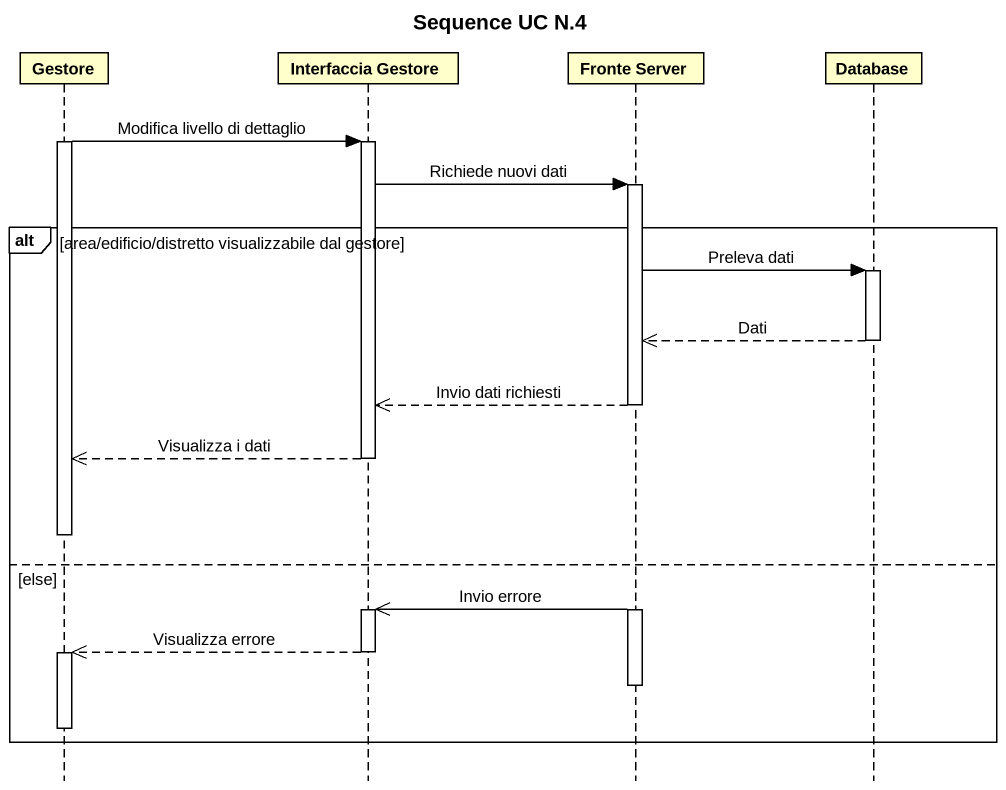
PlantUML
@startuml
title Sequence UC N.4
hide footbox
participant Gestore
participant "Interfaccia Gestore" as Interfaccia_Gestore
participant "Fronte Server" as Fronte_Server
participant "Database" as Database_

activate Gestore
Gestore -> Interfaccia_Gestore : Modifica livello di dettaglio
activate Interfaccia_Gestore
Interfaccia_Gestore -> Fronte_Server : Richiede nuovi dati
activate Fronte_Server
alt area/edificio/distretto visualizzabile dal gestore
  Fronte_Server -> Database_ : Preleva dati
  activate Database_
  Database_ -->> Fronte_Server : Dati
  deactivate Database_
  Fronte_Server -->> Interfaccia_Gestore : Invio dati richiesti
  deactivate Fronte_Server
  Interfaccia_Gestore -->> Gestore : Visualizza i dati
  deactivate Interfaccia_Gestore
  deactivate Gestore
else else
  activate Fronte_Server
  Fronte_Server ->> Interfaccia_Gestore : Invio errore
  activate Interfaccia_Gestore
  Interfaccia_Gestore -->> Gestore : Visualizza errore
  deactivate Interfaccia_Gestore
  activate Gestore
  deactivate Fronte_Server
  deactivate Gestore
end
@enduml
